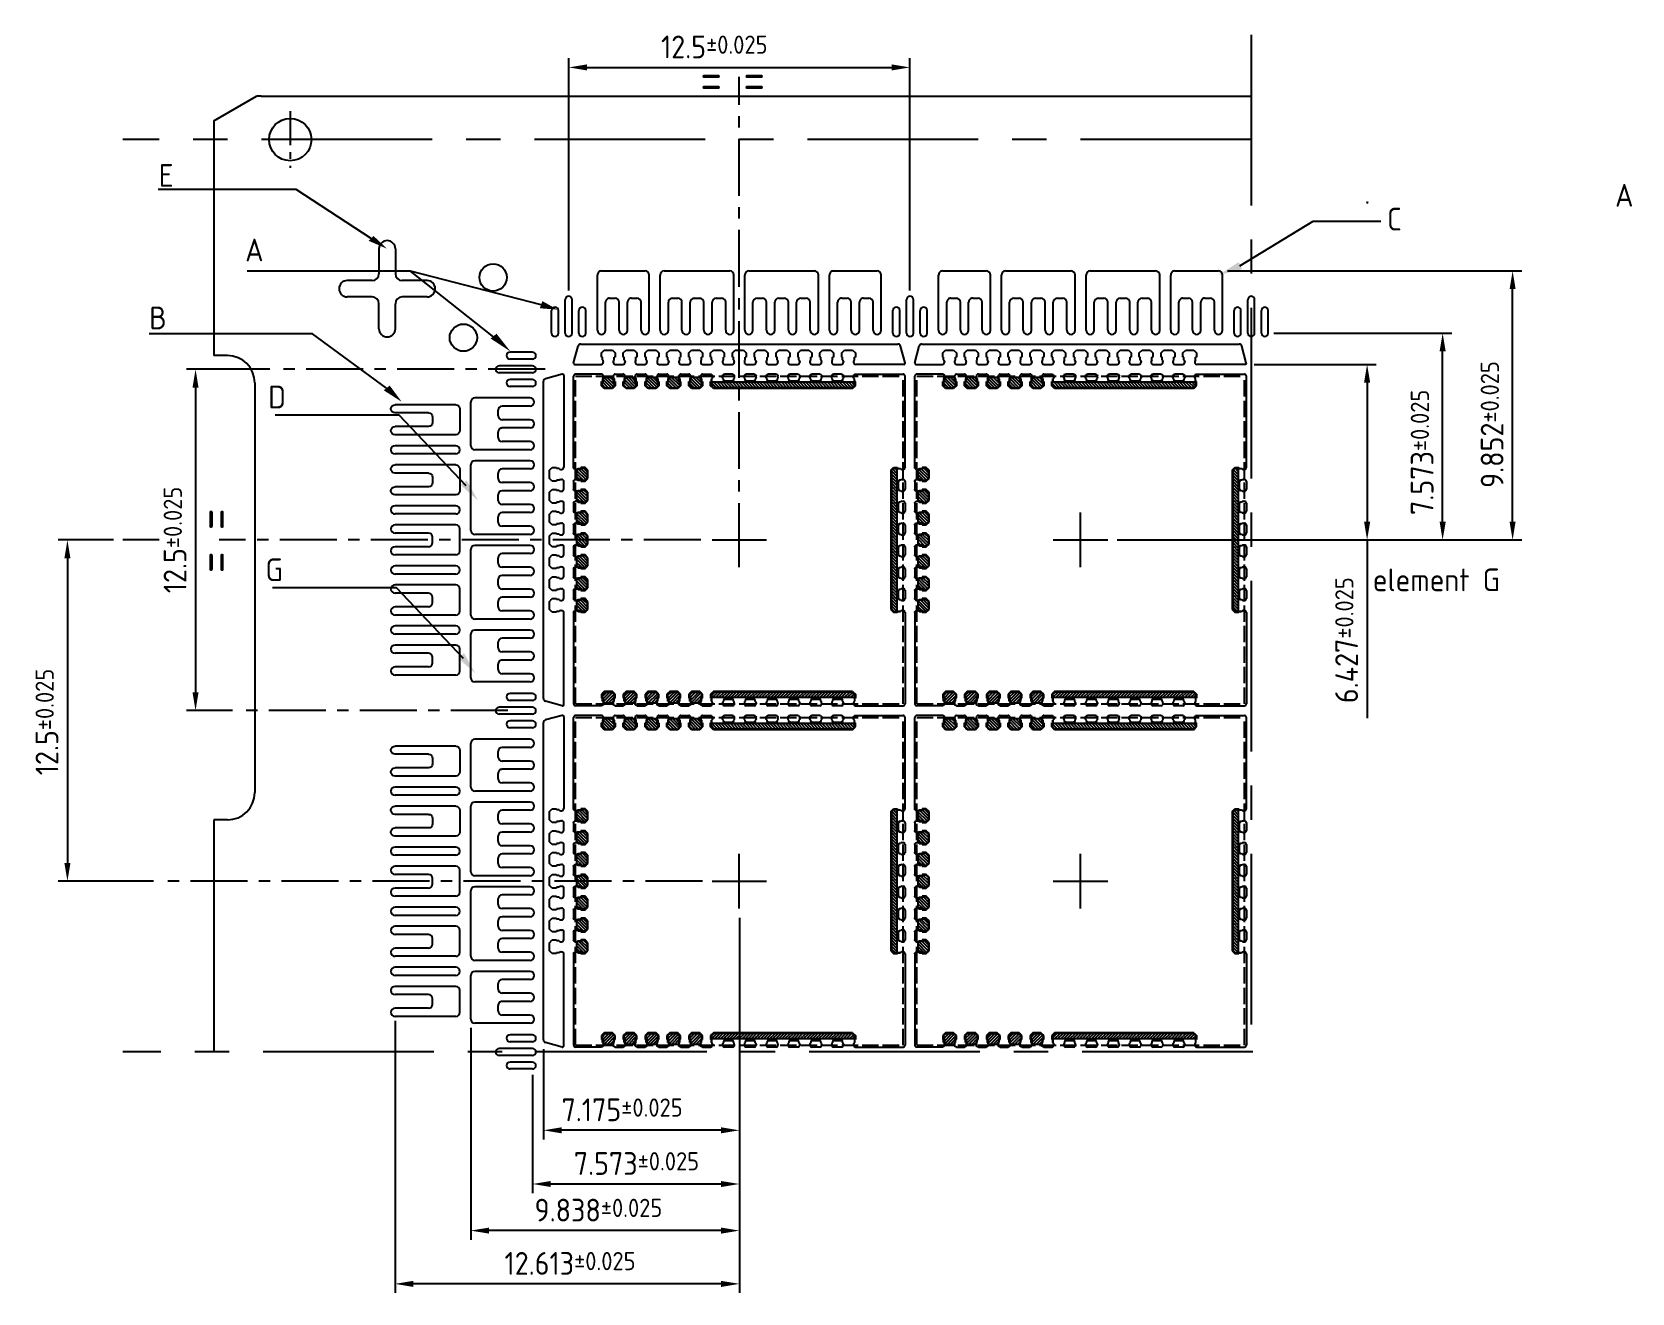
# Model space of a CAD drawing. Extents: x 398 to 764, y 536 to 780.
# Drawn here: x 398.1 to 573.9, y 536 to 674.5 of the extents above; entities that cross this region are included whole.
import ezdxf

# ---------------------------------------------------------------- set-up
doc = ezdxf.new("R2010")
doc.units = 0
for name, pattern in [('AM_ISO02W050', [7.5, 6, -1.5]), ('AXES', [2, 1.25, -0.25, 0.25, -0.25]), ('CONTINU', [0])]:
    doc.linetypes.add(name, pattern=pattern)
for name, color, linetype, lineweight in [('AXIS', 4, 'AXES', 25), ('DIMENSIONS', 3, 'Continuous', 25), ('NOTES', 6, 'CONTINU', 25)]:
    doc.layers.add(name, color=color, linetype=linetype, lineweight=lineweight)
for name, color, linetype in [('bottom etching', 64, 'Continuous'), ('bottom leadframe', 7, 'Continuous'), ('leadframe', 7, 'Continuous'), ('Outline', 6, 'AM_ISO02W050'), ('silver', 9, 'Continuous'), ('top leadframe', 5, 'Continuous')]:
    doc.layers.add(name, color=color, linetype=linetype)
doc.styles.get("Standard").update_dxf_attribs({"font": 'ISOCP.SHX', "bigfont": 'bigfont.shx'})
doc.dimstyles.new('ST standard$0', dxfattribs={"dimtxt": 2.5, "dimasz": 2, "dimexe": 1, "dimexo": 1, "dimgap": 1, "dimtad": 1, "dimdec": 3, "dimdsep": 46, "dimtxsty": 'STANDARD', "dimcen": 0, "dimclrd": 3, "dimclre": 3, "dimclrt": 1, "dimadec": 0, "dimazin": 2, "dimtol": 1, "dimtp": 0.1, "dimtm": 0.1, "dimtfac": 0.8, "dimtdec": 3, "dimtmove": 0, "dimatfit": 3, "dimfxl": 1, "dimtolj": 2, "dimlwd": -1, "dimlwe": -1, "dimarcsym": 1})

# ---------------------------------------------------------------- blocks, each defined once
blk = doc.blocks.new('*D82')
at = {"layer": 'bottom etching', "color": 3, "linetype": 'ByBlock', "ltscale": 50, "transparency": 16777216}
for p, q in [((457.1, 646.11), (457.1, 671.63)), ((459.1, 670.63), (492.6, 670.63)), ((494.6, 646.11), (494.6, 671.63))]:
    blk.add_line(p, q, dxfattribs=at)
at = {"layer": 'bottom etching', "color": 3, "ltscale": 50, "transparency": 16777216}
for points in [[(459.1, 670.96), (459.1, 670.3), (457.1, 670.63)], [(492.6, 670.96), (492.6, 670.3), (494.6, 670.63)]]:
    blk.add_solid(points, dxfattribs=at)
at = {"layer": 'Defpoints', "color": 0, "ltscale": 50, "transparency": 16777216}
for p in [(494.6, 670.63), (457.1, 645.11), (494.6, 645.11)]:
    blk.add_point(p, dxfattribs=at)
at = {"layer": 'bottom etching', "color": 1, "ltscale": 50, "transparency": 16777216, "insert": (473.09, 672.88), "char_height": 2.5, "attachment_point": 5}
blk.add_mtext('\\A2;12.5{\\H2;±0.025}', dxfattribs=at)
blk = doc.blocks.new('*D83')
at = {"layer": 'bottom etching', "color": 3, "linetype": 'ByBlock', "ltscale": 50, "transparency": 16777216}
for p, q in [((424.25, 637.46), (415.09, 637.46)), ((416.09, 635.46), (416.09, 601.96)), ((420.15, 599.96), (415.09, 599.96))]:
    blk.add_line(p, q, dxfattribs=at)
at = {"layer": 'bottom etching', "color": 3, "ltscale": 50, "transparency": 16777216}
for points in [[(415.76, 635.46), (416.42, 635.46), (416.09, 637.46)], [(415.76, 601.96), (416.42, 601.96), (416.09, 599.96)]]:
    blk.add_solid(points, dxfattribs=at)
at = {"layer": 'Defpoints', "color": 0, "ltscale": 50, "transparency": 16777216}
for p in [(425.25, 637.46), (416.09, 599.96), (421.15, 599.96)]:
    blk.add_point(p, dxfattribs=at)
at = {"layer": 'bottom etching', "color": 1, "ltscale": 50, "transparency": 16777216, "insert": (413.84, 618.71), "char_height": 2.5, "attachment_point": 5, "rotation": 90}
blk.add_mtext('\\A2;12.5{\\H2;±0.025}', dxfattribs=at)
blk = doc.blocks.new('*D84')
at = {"layer": 'bottom etching', "color": 3, "linetype": 'ByBlock', "ltscale": 50, "transparency": 16777216}
for p, q in [((534.6, 641.43), (554.13, 641.43)), ((553.13, 620.71), (553.13, 639.43)), ((517.35, 618.71), (554.13, 618.71))]:
    blk.add_line(p, q, dxfattribs=at)
at = {"layer": 'bottom etching', "color": 3, "ltscale": 50, "transparency": 16777216}
for points in [[(552.8, 639.43), (553.47, 639.43), (553.13, 641.43)], [(552.8, 620.71), (553.47, 620.71), (553.13, 618.71)]]:
    blk.add_solid(points, dxfattribs=at)
at = {"layer": 'Defpoints', "color": 0, "ltscale": 50, "transparency": 16777216}
for p in [(533.6, 641.43), (553.13, 641.43), (516.35, 618.71)]:
    blk.add_point(p, dxfattribs=at)
at = {"layer": 'bottom etching', "color": 1, "ltscale": 50, "transparency": 16777216, "insert": (550.88, 628.34), "char_height": 2.5, "attachment_point": 5, "rotation": 90}
blk.add_mtext('\\A2;7.573{\\H2;±0.025}', dxfattribs=at)
blk = doc.blocks.new('*D85')
at = {"layer": 'bottom etching', "color": 3, "linetype": 'ByBlock', "ltscale": 50, "transparency": 16777216}
for p, q in [((532.41, 638), (545.83, 638)), ((544.83, 636), (544.83, 620.71)), ((517.35, 618.71), (545.83, 618.71)), ((544.83, 618.71), (544.83, 599.12))]:
    blk.add_line(p, q, dxfattribs=at)
at = {"layer": 'bottom etching', "color": 3, "ltscale": 50, "transparency": 16777216}
for points in [[(544.5, 636), (545.17, 636), (544.83, 638)], [(544.5, 620.71), (545.17, 620.71), (544.83, 618.71)]]:
    blk.add_solid(points, dxfattribs=at)
at = {"layer": 'Defpoints', "color": 0, "ltscale": 50, "transparency": 16777216}
for p in [(531.41, 638), (544.83, 638), (516.35, 618.71)]:
    blk.add_point(p, dxfattribs=at)
at = {"layer": 'bottom etching', "color": 1, "ltscale": 50, "transparency": 16777216, "insert": (542.58, 607.7), "char_height": 2.5, "attachment_point": 5, "rotation": 90}
blk.add_mtext('\\A2;6.427{\\H2;±0.025}', dxfattribs=at)
blk = doc.blocks.new('*D86')
at = {"layer": 'bottom etching', "color": 3, "linetype": 'ByBlock', "ltscale": 50, "transparency": 16777216}
for p, q in [((529.5, 648.27), (561.82, 648.27)), ((560.82, 620.71), (560.82, 646.27)), ((517.35, 618.71), (561.82, 618.71))]:
    blk.add_line(p, q, dxfattribs=at)
at = {"layer": 'bottom etching', "color": 3, "ltscale": 50, "transparency": 16777216}
for points in [[(560.49, 646.27), (561.15, 646.27), (560.82, 648.27)], [(560.49, 620.71), (561.15, 620.71), (560.82, 618.71)]]:
    blk.add_solid(points, dxfattribs=at)
at = {"layer": 'Defpoints', "color": 0, "ltscale": 50, "transparency": 16777216}
for p in [(528.5, 648.27), (560.82, 648.27), (516.35, 618.71)]:
    blk.add_point(p, dxfattribs=at)
at = {"layer": 'bottom etching', "color": 1, "ltscale": 50, "transparency": 16777216, "insert": (558.57, 631.39), "char_height": 2.5, "attachment_point": 5, "rotation": 90}
blk.add_mtext('\\A2;9.852{\\H2;±0.025}', dxfattribs=at)
blk = doc.blocks.new('*D87')
at = {"layer": 'bottom etching', "color": 3, "linetype": 'ByBlock', "ltscale": 50, "transparency": 16777216}
for p, q in [((475.85, 577.21), (475.85, 552.85)), ((454.32, 562.78), (454.32, 552.85)), ((473.85, 553.85), (456.32, 553.85))]:
    blk.add_line(p, q, dxfattribs=at)
at = {"layer": 'bottom etching', "color": 3, "ltscale": 50, "transparency": 16777216}
for points in [[(456.32, 554.18), (456.32, 553.52), (454.32, 553.85)], [(473.85, 554.18), (473.85, 553.52), (475.85, 553.85)]]:
    blk.add_solid(points, dxfattribs=at)
at = {"layer": 'Defpoints', "color": 0, "ltscale": 50, "transparency": 16777216}
for p in [(475.85, 578.21), (454.32, 563.78), (454.32, 553.85)]:
    blk.add_point(p, dxfattribs=at)
at = {"layer": 'bottom etching', "color": 1, "ltscale": 50, "transparency": 16777216, "insert": (462.96, 556.1), "char_height": 2.5, "attachment_point": 5}
blk.add_mtext('\\A2;7.175{\\H2;±0.025}', dxfattribs=at)
blk = doc.blocks.new('*D88')
at = {"layer": 'bottom etching', "color": 3, "linetype": 'ByBlock', "ltscale": 50, "transparency": 16777216}
for p, q in [((475.85, 577.21), (475.85, 546.95)), ((453.13, 559.96), (453.13, 546.95)), ((473.85, 547.95), (455.13, 547.95))]:
    blk.add_line(p, q, dxfattribs=at)
at = {"layer": 'bottom etching', "color": 3, "ltscale": 50, "transparency": 16777216}
for points in [[(455.13, 548.28), (455.13, 547.62), (453.13, 547.95)], [(473.85, 548.28), (473.85, 547.62), (475.85, 547.95)]]:
    blk.add_solid(points, dxfattribs=at)
at = {"layer": 'Defpoints', "color": 0, "ltscale": 50, "transparency": 16777216}
for p in [(475.85, 578.21), (453.13, 560.96), (453.13, 547.95)]:
    blk.add_point(p, dxfattribs=at)
at = {"layer": 'bottom etching', "color": 1, "ltscale": 50, "transparency": 16777216, "insert": (464.54, 550.2), "char_height": 2.5, "attachment_point": 5}
blk.add_mtext('\\A2;7.573{\\H2;±0.025}', dxfattribs=at)
blk = doc.blocks.new('*D89')
at = {"layer": 'bottom etching', "color": 3, "linetype": 'ByBlock', "ltscale": 50, "transparency": 16777216}
for p, q in [((475.85, 577.21), (475.85, 535.98)), ((438.01, 565.86), (438.01, 535.98)), ((473.85, 536.98), (440.01, 536.98))]:
    blk.add_line(p, q, dxfattribs=at)
at = {"layer": 'bottom etching', "color": 3, "ltscale": 50, "transparency": 16777216}
for points in [[(440.01, 537.31), (440.01, 536.64), (438.01, 536.98)], [(473.85, 537.31), (473.85, 536.64), (475.85, 536.98)]]:
    blk.add_solid(points, dxfattribs=at)
at = {"layer": 'Defpoints', "color": 0, "ltscale": 50, "transparency": 16777216}
for p in [(475.85, 578.21), (438.01, 566.86), (438.01, 536.98)]:
    blk.add_point(p, dxfattribs=at)
at = {"layer": 'bottom etching', "color": 1, "ltscale": 50, "transparency": 16777216, "insert": (457.24, 539.23), "char_height": 2.5, "attachment_point": 5}
blk.add_mtext('\\A2;12.613{\\H2;±0.025}', dxfattribs=at)
blk = doc.blocks.new('*D90')
at = {"layer": 'bottom etching', "color": 3, "linetype": 'ByBlock', "ltscale": 50, "transparency": 16777216}
for p, q in [((407.08, 618.71), (401.01, 618.71)), ((402.01, 616.71), (402.01, 583.21)), ((411.48, 581.21), (401.01, 581.21))]:
    blk.add_line(p, q, dxfattribs=at)
at = {"layer": 'bottom etching', "color": 3, "ltscale": 50, "transparency": 16777216}
for points in [[(401.68, 616.71), (402.34, 616.71), (402.01, 618.71)], [(401.68, 583.21), (402.34, 583.21), (402.01, 581.21)]]:
    blk.add_solid(points, dxfattribs=at)
at = {"layer": 'Defpoints', "color": 0, "ltscale": 50, "transparency": 16777216}
for p in [(408.08, 618.71), (402.01, 581.21), (412.48, 581.21)]:
    blk.add_point(p, dxfattribs=at)
at = {"layer": 'bottom etching', "color": 1, "ltscale": 50, "transparency": 16777216, "insert": (399.76, 598.71), "char_height": 2.5, "attachment_point": 5, "rotation": 90}
blk.add_mtext('\\A2;12.5{\\H2;±0.025}', dxfattribs=at)
blk = doc.blocks.new('*D91')
at = {"layer": 'bottom etching', "color": 3, "linetype": 'ByBlock', "ltscale": 50, "transparency": 16777216}
for p, q in [((475.85, 577.21), (475.85, 541.83)), ((446.33, 565.11), (446.33, 541.83)), ((473.85, 542.83), (448.33, 542.83))]:
    blk.add_line(p, q, dxfattribs=at)
at = {"layer": 'bottom etching', "color": 3, "ltscale": 50, "transparency": 16777216}
for points in [[(448.33, 543.16), (448.33, 542.5), (446.33, 542.83)], [(473.85, 543.16), (473.85, 542.5), (475.85, 542.83)]]:
    blk.add_solid(points, dxfattribs=at)
at = {"layer": 'Defpoints', "color": 0, "ltscale": 50, "transparency": 16777216}
for p in [(475.85, 578.21), (446.33, 566.11), (446.33, 542.83)]:
    blk.add_point(p, dxfattribs=at)
at = {"layer": 'bottom etching', "color": 1, "ltscale": 50, "transparency": 16777216, "insert": (460.36, 545.08), "char_height": 2.5, "attachment_point": 5}
blk.add_mtext('\\A2;9.838{\\H2;±0.025}', dxfattribs=at)
blk = doc.blocks.new('top fiducial')
at = {"layer": 'top leadframe', "ltscale": 50}
for p, q in [((1.162, 0.625), (0.337, 0.625)), ((1.162, 0.125), (-0.063, 0.125)), ((1.162, 0.375), (0.337, 0.375)), ((1.162, -0.125), (-0.063, -0.125)), ((1.162, -0.375), (0.337, -0.375)), ((1.162, -0.625), (0.337, -0.625))]:
    blk.add_line(p, q, dxfattribs=at)
for centre, start, end in [((0.337, 0.5), 90, 270), ((1.162, 0.5), 270, 90), ((-0.063, 0), 90, 270), ((1.162, 0), 270, 90), ((0.337, -0.5), 90, 270), ((1.162, -0.5), 270, 90)]:
    blk.add_arc(centre, 0.125, start, end, dxfattribs=at)
blk = doc.blocks.new('12x12 outline')
at = {"layer": 'AXIS', "ltscale": 50}
for p, q in [((0, -1.052), (0, 0.948)), ((-1, -0.052), (1, -0.052))]:
    blk.add_line(p, q, dxfattribs=at)
at = {"layer": 'Outline', "ltscale": 0.1}
for p, q in [((-6, -6.052), (-6, 5.948)), ((-6, 5.948), (6, 5.948)), ((6, -6.052), (6, 5.948)), ((-6, -6.052), (6, -6.052))]:
    blk.add_line(p, q, dxfattribs=at)
at = {"layer": 'top leadframe', "ltscale": 50}
blk.add_line((0, -0.052), (0, -0.052), dxfattribs=at)
blk = doc.blocks.new('external slots vertical A')
at = {"layer": 'top leadframe'}
for p, q in [((0, -1.2), (0, 1.2)), ((2.175, 1.35), (0.15, 1.35)), ((1, 0.7), (1, 0.9)), ((2.175, 1.05), (1.15, 1.05)), ((1, -0.1), (1, 0.1)), ((2.175, 0.55), (1.15, 0.55)), ((2.175, 0.25), (1.15, 0.25)), ((2.175, -0.25), (1.15, -0.25)), ((2.175, -0.55), (1.15, -0.55)), ((1, -0.9), (1, -0.7)), ((2.175, -1.05), (1.15, -1.05)), ((2.175, -1.35), (0.15, -1.35))]:
    blk.add_line(p, q, dxfattribs=at)
for centre, start, end in [((0.15, 1.2), 90, 180), ((2.175, 1.2), 270, 90), ((1.15, 0.9), 90, 180), ((1.15, 0.7), 180, 270), ((1.15, 0.1), 90, 180), ((2.175, 0.4), 270, 90), ((1.15, -0.1), 180, 270), ((1.15, -0.7), 90, 180), ((2.175, -0.4), 270, 90), ((1.15, -0.9), 180, 270), ((2.175, -1.2), 270, 90), ((0.15, -1.2), 180, 270)]:
    blk.add_arc(centre, 0.15, start, end, dxfattribs=at)
blk = doc.blocks.new('lead top horizhontal small')
at = {"layer": 'top leadframe'}
for p, q in [((-0.8, 0), (0.8, 0)), ((-0.95, -2.175), (-0.95, -0.15)), ((0.95, -2.175), (0.95, -0.15)), ((-0.65, -2.175), (-0.65, -1.15)), ((-0.5, -1), (-0.3, -1)), ((-0.15, -2.175), (-0.15, -1.15)), ((0.15, -2.175), (0.15, -1.15)), ((0.3, -1), (0.5, -1)), ((0.65, -2.175), (0.65, -1.15))]:
    blk.add_line(p, q, dxfattribs=at)
for centre, start, end in [((-0.8, -0.15), 90, 180), ((0.8, -0.15), 0, 90), ((-0.5, -1.15), 90, 180), ((-0.3, -1.15), 360, 90), ((0.3, -1.15), 90, 180), ((0.5, -1.15), 0, 90), ((-0.8, -2.175), 180, 0), ((0, -2.175), 180, 0), ((0.8, -2.175), 180, 0)]:
    blk.add_arc(centre, 0.15, start, end, dxfattribs=at)
blk = doc.blocks.new('lead top horizhontal new A')
at = {"layer": 'leadframe', "xscale": -1, "rotation": 180}
for p in [(-29.495, 6.704), (-20.995, 6.704)]:
    blk.add_blockref('lead top horizhontal small', p, dxfattribs=at)
at = {"layer": 'top leadframe', "ltscale": 50, "xscale": -1, "rotation": 270}
for p in [(-26.795, 6.704), (-23.695, 6.704)]:
    blk.add_blockref('external slots vertical A', p, dxfattribs=at)
blk = doc.blocks.new('lead top new 1')
at = {"layer": 'top leadframe', "ltscale": 50}
for p, q in [((0.015, 0.423), (0.115, 0.523)), ((0.015, 0.273), (0.015, 0.423)), ((0.05, 0.273), (0.015, 0.273)), ((0.05, 0.173), (0.05, 0.273)), ((0.08, 0.111), (0.08, 0.08)), ((0.115, 0.523), (0.415, 0.523)), ((0.415, 0.523), (0.515, 0.423)), ((0.45, 0.111), (0.45, 0.08)), ((0.48, 0.173), (0.48, 0.273)), ((0.515, 0.273), (0.48, 0.273)), ((0.515, 0.423), (0.515, 0.273))]:
    blk.add_line(p, q, dxfattribs=at)
for centre, start, end in [((0, 0.08), 270, 0), ((0, 0.111), 0, 51.31781), ((0.53, 0.111), 128.68219, 180), ((0.53, 0.08), 180, 270)]:
    blk.add_arc(centre, 0.08, start, end, dxfattribs=at)
blk = doc.blocks.new('lead top horizhontal 12x12')
at = {"layer": 'top leadframe', "ltscale": 50}
for p, q in [((-5.811, 0), (5.811, 0)), ((-6.023, -0.748), (-5.065, -0.748)), ((-4.535, -0.748), (-4.265, -0.748)), ((-3.735, -0.748), (-3.465, -0.748)), ((-2.935, -0.748), (-2.665, -0.748)), ((-2.135, -0.748), (-1.865, -0.748)), ((-1.335, -0.748), (-1.065, -0.748)), ((-0.535, -0.748), (-0.265, -0.748)), ((0.265, -0.748), (0.535, -0.748)), ((1.065, -0.748), (1.335, -0.748)), ((1.865, -0.748), (2.135, -0.748)), ((2.665, -0.748), (2.935, -0.748)), ((3.465, -0.748), (3.735, -0.748)), ((6.023, -0.748), (4.265, -0.748))]:
    blk.add_line(p, q, dxfattribs=at)
at = {"layer": 'top leadframe'}
for p, q in [((-6.071, -0.685), (-5.907, -0.074)), ((6.071, -0.685), (5.907, -0.074))]:
    blk.add_line(p, q, dxfattribs=at)
for centre, radius, start, end in [((-5.811, -0.1), 0.1, 90, 165), ((5.811, -0.1), 0.1, 15, 90), ((-6.023, -0.697), 0.05, 165, 270), ((6.023, -0.697), 0.05, 270, 15)]:
    blk.add_arc(centre, radius, start, end, dxfattribs=at)
at = {"layer": 'leadframe', "ltscale": 50}
for p in [(-5.065, -0.748), (-4.265, -0.748)]:
    blk.add_blockref('lead top new 1', p, dxfattribs=at)
at = {"layer": 'top leadframe', "ltscale": 50}
for p in [(-3.465, -0.748), (-2.665, -0.748), (-1.865, -0.748), (-1.065, -0.748), (-0.265, -0.748), (0.535, -0.748), (1.335, -0.748), (2.135, -0.748), (2.935, -0.748), (3.735, -0.748)]:
    blk.add_blockref('lead top new 1', p, dxfattribs=at)
blk = doc.blocks.new('external slots vertical B')
at = {"layer": 'NOTES'}
blk.add_line((-0.15, 0.55), (-2.375, 0.55), dxfattribs=at)
at = {"layer": 'top leadframe'}
for p, q in [((-0.15, 0.55), (-2.375, 0.55)), ((-1.15, 0.25), (-2.375, 0.25)), ((-1, -0.1), (-1, 0.1)), ((0, -0.4), (0, 0.4)), ((-1.15, -0.25), (-2.375, -0.25)), ((-0.15, -0.55), (-2.375, -0.55))]:
    blk.add_line(p, q, dxfattribs=at)
for centre, start, end in [((-2.375, 0.4), 90, 270), ((-1.15, 0.1), 0, 90), ((-0.15, 0.4), 0, 90), ((-2.375, -0.4), 90, 270), ((-1.15, -0.1), 270, 0), ((-0.15, -0.4), 270, 0)]:
    blk.add_arc(centre, 0.15, start, end, dxfattribs=at)
blk = doc.blocks.new('external slots vertical C')
at = {"layer": 'top leadframe'}
for p, q in [((-0.15, 0.19), (-2.375, 0.19)), ((-0.15, -0.11), (-2.375, -0.11))]:
    blk.add_line(p, q, dxfattribs=at)
for centre, start, end in [((-2.375, 0.04), 90, 270), ((-0.15, 0.04), 270, 90)]:
    blk.add_arc(centre, 0.15, start, end, dxfattribs=at)
blk = doc.blocks.new('external slots vertical')
at = {"layer": 'AXIS', "xscale": -1, "rotation": 180}
for p in [(-37.792, 124.498), (-37.792, 122.298)]:
    blk.add_blockref('external slots vertical B', p, dxfattribs=at)
at = {"layer": 'AXIS'}
for name, p in [('external slots vertical C', (-37.792, 123.358)), ('external slots vertical A', (-37.392, 121.648)), ('external slots vertical C', (-37.792, 121.158)), ('external slots vertical B', (-37.792, 120.098)), ('external slots vertical A', (-37.392, 118.548)), ('external slots vertical C', (-37.792, 118.958)), ('external slots vertical B', (-37.792, 117.898)), ('external slots vertical C', (-37.792, 116.758)), ('external slots vertical B', (-37.792, 115.698))]:
    blk.add_blockref(name, p, dxfattribs=at)
at = {"layer": 'leadframe', "ltscale": 50, "rotation": 90}
for p in [(-37.392, 124.348), (-37.392, 115.848)]:
    blk.add_blockref('lead top horizhontal small', p, dxfattribs=at)
blk = doc.blocks.new('leadframe top 12x12 vertical')
at = {"layer": 'top leadframe'}
for p, q in [((0.685, 6.071), (0.074, 5.907)), ((0.685, -6.071), (0.074, -5.907))]:
    blk.add_line(p, q, dxfattribs=at)
at = {"layer": 'top leadframe', "ltscale": 50}
for p, q in [((0.747, 6.023), (0.747, 2.665)), ((0, -5.811), (0, 5.811)), ((0.747, 1.865), (0.747, 2.135)), ((0.747, 1.065), (0.747, 1.335)), ((0.747, 0.265), (0.747, 0.535)), ((0.747, -0.535), (0.747, -0.265)), ((0.747, -1.335), (0.747, -1.065)), ((0.747, -2.135), (0.747, -1.865)), ((0.747, -6.023), (0.747, -2.665))]:
    blk.add_line(p, q, dxfattribs=at)
at = {"layer": 'top leadframe'}
for centre, radius, start, end in [((0.1, 5.811), 0.1, 105, 180), ((0.697, 6.023), 0.05, 0, 105), ((0.1, -5.811), 0.1, 180, 255), ((0.697, -6.023), 0.05, 255, 360)]:
    blk.add_arc(centre, radius, start, end, dxfattribs=at)
at = {"layer": 'top leadframe', "ltscale": 50, "rotation": 90.00000000000003}
for p in [(0.747, 2.135), (0.747, 1.335), (0.747, 0.535), (0.747, -0.265), (0.747, -1.065), (0.747, -1.865), (0.747, -2.665)]:
    blk.add_blockref('lead top new 1', p, dxfattribs=at)
blk = doc.blocks.new('lead top new 1 hor')
at = {"layer": 'bottom leadframe', "ltscale": 50}
for p, q in [((-0.072, 0.08), (-0.111, 0.08)), ((-0.111, 0.08), (-0.08, 0.08))]:
    blk.add_line(p, q, dxfattribs=at)
blk.add_arc((-0.111, 0), 0.08, 90, 141.31781, dxfattribs=at)
at = {"layer": 'top leadframe', "ltscale": 50}
for p, q in [((-0.523, 0.415), (-0.423, 0.515)), ((-0.523, 0.115), (-0.523, 0.415)), ((-0.423, 0.015), (-0.523, 0.115)), ((-0.423, 0.515), (-0.273, 0.515)), ((-0.273, 0.015), (-0.423, 0.015)), ((-0.273, 0.515), (-0.273, 0.48)), ((-0.173, 0.48), (-0.273, 0.48)), ((-0.173, 0.05), (-0.273, 0.05)), ((-0.273, 0.05), (-0.273, 0.015)), ((-0.111, 0.45), (-0.071, 0.45)), ((-0.111, 0.08), (-0.071, 0.08))]:
    blk.add_line(p, q, dxfattribs=at)
for centre, radius, start, end in [((-0.111, 0.53), 0.08, 218.68219, 270), ((-0.111, 0), 0.08, 90, 141.31781), ((-0.071, 0.52), 0.07, 270, 0), ((-0.071, 0.01), 0.07, 0, 90)]:
    blk.add_arc(centre, radius, start, end, dxfattribs=at)
blk = doc.blocks.new('silver on lead')
at = {"layer": 'silver', "ltscale": 50}
h = blk.add_hatch(dxfattribs=at)
h.set_pattern_fill('ANSI31', color=256, scale=0.025)
h.set_pattern_definition([(45, (1182.793325, -72.55297), (-0.056126601, 0.056126601), [])])
h.paths.add_polyline_path([(0.225, -0.108), (0.142, -0.025), (-0.142, -0.025), (-0.225, -0.108), (-0.225, -0.225), (-0.19, -0.225), (-0.19, -0.339, -0.196262), (-0.16, -0.412), (0.16, -0.412, -0.196262), (0.19, -0.339), (0.19, -0.225), (0.225, -0.225)])
for p, q in [((-0.142, -0.025), (-0.225, -0.108)), ((-0.225, -0.108), (-0.225, -0.225)), ((-0.225, -0.225), (-0.19, -0.225)), ((-0.19, -0.225), (-0.19, -0.339)), ((-0.16, -0.412), (0.16, -0.412)), ((-0.142, -0.025), (0.142, -0.025)), ((0.142, -0.025), (0.225, -0.108)), ((0.225, -0.225), (0.19, -0.225)), ((0.19, -0.225), (0.19, -0.339)), ((0.225, -0.108), (0.225, -0.225))]:
    blk.add_line(p, q, dxfattribs=at)
for centre, start, end in [((-0.265, -0.412), 0, 44.41531), ((0.265, -0.412), 135.58469, 180)]:
    blk.add_arc(centre, 0.105, start, end, dxfattribs=at)
blk = doc.blocks.new('power bar')
at = {"layer": 'leadframe', "ltscale": 50}
h = blk.add_hatch(dxfattribs=at)
h.set_pattern_fill('ANSI31', color=256, scale=0.025)
h.set_pattern_definition([(45, (178.85192, -110.24927), (-0.0561266, 0.0561266), [])])
h.paths.add_polyline_path([(2.625, -0.11), (2.54, -0.025), (-2.54, -0.025), (-2.625, -0.11), (-2.625, -0.225), (2.625, -0.225)])
for p, q in [((-2.54, -0.025), (-2.625, -0.11)), ((-2.625, -0.11), (-2.625, -0.225)), ((2.625, -0.225), (-2.625, -0.225)), ((2.54, -0.025), (-2.54, -0.025)), ((2.54, -0.025), (2.625, -0.11)), ((2.625, -0.11), (2.625, -0.225))]:
    blk.add_line(p, q, dxfattribs=at)
at = {"layer": 'top leadframe', "ltscale": 50}
for p, q in [((-2.55, 0), (-2.65, -0.1)), ((2.55, 0), (-2.55, 0)), ((2.55, 0), (2.65, -0.1)), ((-2.65, -0.1), (-2.65, -0.25)), ((-2.65, -0.25), (-2.615, -0.25)), ((-2.65, -0.25), (-2.615, -0.25)), ((-2.65, -0.25), (-2.615, -0.25)), ((-2.615, -0.35), (-2.615, -0.25)), ((-2.615, -0.25), (-2.615, -0.35)), ((-2.585, -0.412, 0), (-2.585, -0.443, 0)), ((-2.585, -0.412), (-2.585, -0.453)), ((-2.215, -0.413), (-2.215, -0.453)), ((-2.185, -0.316), (-2.185, -0.35)), ((-2.145, -0.276), (-1.855, -0.276)), ((-1.855, -0.523), (-2.145, -0.523)), ((-1.815, -0.35), (-1.815, -0.316)), ((-1.785, -0.412, 0), (-1.785, -0.443, 0)), ((-1.785, -0.413), (-1.785, -0.453)), ((-1.415, -0.413), (-1.415, -0.453)), ((-1.385, -0.316), (-1.385, -0.35)), ((-1.345, -0.276), (-1.055, -0.276)), ((-1.055, -0.523), (-1.345, -0.523)), ((-1.015, -0.35), (-1.015, -0.316)), ((-0.985, -0.412, 0), (-0.985, -0.443, 0)), ((-0.985, -0.413), (-0.985, -0.453)), ((-0.615, -0.413), (-0.615, -0.453)), ((-0.585, -0.316), (-0.585, -0.35)), ((-0.545, -0.276), (-0.255, -0.276)), ((-0.255, -0.523), (-0.545, -0.523)), ((-0.215, -0.35), (-0.215, -0.316)), ((-0.185, -0.412, 0), (-0.185, -0.443, 0)), ((-0.185, -0.413), (-0.185, -0.453)), ((0.185, -0.413), (0.185, -0.453)), ((0.215, -0.316), (0.215, -0.35)), ((0.255, -0.276), (0.545, -0.276)), ((0.545, -0.523), (0.255, -0.523)), ((0.585, -0.35), (0.585, -0.316)), ((0.615, -0.412, 0), (0.615, -0.443, 0)), ((0.615, -0.413), (0.615, -0.453)), ((0.985, -0.413), (0.985, -0.453)), ((1.015, -0.316), (1.015, -0.35)), ((1.055, -0.276), (1.345, -0.276)), ((1.345, -0.523), (1.055, -0.523)), ((1.385, -0.35), (1.385, -0.316)), ((1.415, -0.412, 0), (1.415, -0.443, 0)), ((1.415, -0.413), (1.415, -0.453)), ((1.785, -0.413), (1.785, -0.453)), ((1.815, -0.316), (1.815, -0.35)), ((1.855, -0.276), (2.145, -0.276)), ((2.145, -0.523), (1.855, -0.523)), ((2.185, -0.35), (2.185, -0.316)), ((2.215, -0.412, 0), (2.215, -0.443, 0)), ((2.215, -0.413), (2.215, -0.453)), ((2.585, -0.412), (2.585, -0.453, 0)), ((2.65, -0.25), (2.615, -0.25)), ((2.65, -0.25), (2.615, -0.25)), ((2.615, -0.25), (2.615, -0.35)), ((2.65, -0.1), (2.65, -0.25))]:
    blk.add_line(p, q, dxfattribs=at)
for centre, radius, start, end in [((-2.655, -0.453), 0.07, 270, 0), ((-2.665, -0.412), 0.08, 0, 51.31781), ((-2.135, -0.412), 0.08, 128.68219, 180), ((-2.145, -0.453), 0.07, 180, 270), ((-2.145, -0.316), 0.04, 90, 180), ((-1.855, -0.316), 0.04, 0, 90), ((-1.855, -0.453), 0.07, 270, 0), ((-1.865, -0.412, 0), 0.08, 0, 51.31781), ((-1.335, -0.412), 0.08, 128.68219, 180), ((-1.345, -0.453), 0.07, 180, 270), ((-1.345, -0.316), 0.04, 90, 180), ((-1.055, -0.316), 0.04, 0, 90), ((-1.055, -0.453), 0.07, 270, 0), ((-1.065, -0.412, 0), 0.08, 0, 51.31781), ((-0.535, -0.412), 0.08, 128.68219, 180), ((-0.545, -0.453), 0.07, 180, 270), ((-0.545, -0.316), 0.04, 90, 180), ((-0.255, -0.316), 0.04, 0, 90), ((-0.255, -0.453), 0.07, 270, 0), ((-0.265, -0.412, 0), 0.08, 0, 51.31781), ((0.265, -0.412), 0.08, 128.68219, 180), ((0.255, -0.453), 0.07, 180, 270), ((0.255, -0.316), 0.04, 90, 180), ((0.545, -0.316), 0.04, 0, 90), ((0.545, -0.453), 0.07, 270, 0), ((0.535, -0.412, 0), 0.08, 0, 51.31781), ((1.065, -0.412), 0.08, 128.68219, 180), ((1.055, -0.453), 0.07, 180, 270), ((1.055, -0.316), 0.04, 90, 180), ((1.345, -0.316), 0.04, 0, 90), ((1.345, -0.453), 0.07, 270, 0), ((1.335, -0.412, 0), 0.08, 0, 51.31781), ((1.865, -0.412), 0.08, 128.68219, 180), ((1.855, -0.453), 0.07, 180, 270), ((1.855, -0.316), 0.04, 90, 180), ((2.145, -0.316), 0.04, 0, 90), ((2.145, -0.453), 0.07, 270, 0), ((2.135, -0.412, 0), 0.08, 0, 51.31781), ((2.665, -0.412), 0.08, 128.68219, 180), ((2.655, -0.453), 0.07, 180, 270)]:
    blk.add_arc(centre, radius, start, end, dxfattribs=at)
blk = doc.blocks.new('leadframe top 12x12')
at = {"layer": 'top leadframe', "ltscale": 50}
for p, q in [((-6.073, 2.655), (-6.073, 6.001)), ((-5.055, 6.072), (-6.001, 6.072)), ((-4.545, 6.072), (-4.255, 6.072)), ((-3.745, 6.072), (-3.455, 6.072)), ((-2.945, 6.072), (-2.655, 6.072)), ((-2.145, 6.072), (-1.855, 6.072)), ((-1.345, 6.072), (-1.055, 6.072)), ((4.255, 6.072), (6, 6.072)), ((6.072, 2.655), (6.072, 6)), ((-6.073, 2.145), (-6.073, 1.855)), ((-6.073, 1.345), (-6.073, 1.055)), ((-6.073, 0.545), (-6.073, 0.255)), ((-6.073, -0.255), (-6.073, -0.545)), ((-6.073, -1.055), (-6.073, -1.345)), ((-6.073, -1.855), (-6.073, -2.145)), ((-6.073, -2.655), (-6.073, -6.001)), ((6.072, -2.655), (6.072, -6)), ((-5.055, -6.073), (-6.001, -6.073)), ((-4.545, -6.073), (-4.255, -6.073)), ((-3.745, -6.073), (-3.455, -6.073)), ((-2.945, -6.073), (-2.655, -6.073)), ((-2.145, -6.073), (-1.855, -6.073)), ((-1.345, -6.073), (-1.055, -6.073)), ((4.255, -6.073), (6, -6.073))]:
    blk.add_line(p, q, dxfattribs=at)
for centre, start, end in [((-6, 6), 90, 180), ((6, 6), 359.96909, 90.03091), ((-6, -6), 180, 270), ((6, -6), 269.96909, 0.03091)]:
    blk.add_arc(centre, 0.0725, start, end, dxfattribs=at)
at = {"layer": 'AXIS', "rotation": 90}
for p in [(-4.535, 6.073), (-3.735, 6.073), (-2.935, 6.073), (-2.135, 6.073), (-1.335, 6.073)]:
    blk.add_blockref('lead top new 1 hor', p, dxfattribs=at)
at = {"layer": 'AXIS', "xscale": -1}
for p in [(-6.073, 2.135), (-6.073, 1.335), (-6.073, 0.535), (-6.073, -0.265), (-6.073, -1.065), (-6.073, -1.865), (-6.073, -2.665)]:
    blk.add_blockref('lead top new 1 hor', p, dxfattribs=at)
at = {"layer": 'AXIS', "xscale": -1.000000000000003, "rotation": 90}
for p in [(-4.535, -6.073), (-3.735, -6.073), (-2.935, -6.073), (-2.135, -6.073), (-1.335, -6.073)]:
    blk.add_blockref('lead top new 1 hor', p, dxfattribs=at)
at = {"layer": 'silver', "xscale": -1, "rotation": 180}
for p in [(-4.8, 5.55), (-4, 5.55), (-3.2, 5.55), (-2.4, 5.55), (-1.6, 5.55)]:
    blk.add_blockref('silver on lead', p, dxfattribs=at)
at = {"layer": 'silver', "rotation": 270}
for p in [(-5.55, 2.4), (-5.55, 1.6), (-5.55, 0.8), (-5.55, 0), (-5.55, -0.8), (-5.55, -1.6), (-5.55, -2.4)]:
    blk.add_blockref('silver on lead', p, dxfattribs=at)
at = {"layer": 'silver'}
for p in [(-4.8, -5.55), (-4, -5.55), (-3.2, -5.55), (-2.4, -5.55), (-1.6, -5.55)]:
    blk.add_blockref('silver on lead', p, dxfattribs=at)
at = {"layer": 'top leadframe', "xscale": -1, "rotation": 180}
blk.add_blockref('power bar', (1.6, 5.55), dxfattribs=at)
at = {"layer": 'top leadframe', "rotation": 90}
blk.add_blockref('power bar', (5.55, 0), dxfattribs=at)
at = {"layer": 'top leadframe'}
blk.add_blockref('power bar', (1.6, -5.55), dxfattribs=at)
blk = doc.blocks.new('top external slot corner')
at = {"layer": 'top leadframe'}
for p, q in [((-0.3, -0.35), (-0.3, -1.2625)), ((0.3, -0.35), (0.3, -1.2625)), ((-0.55, -1.5125), (-1.4625, -1.5125)), ((1.4625, -1.5125), (0.55, -1.5125)), ((-0.55, -2.1125), (-1.4625, -2.1125)), ((1.4625, -2.1125), (0.55, -2.1125)), ((-0.3, -3.275), (-0.3, -2.3625)), ((0.3, -3.275), (0.3, -2.3625))]:
    blk.add_line(p, q, dxfattribs=at)
for centre, radius, start, end in [((0, -0.35), 0.3, 0, 180), ((-1.4625, -1.8125), 0.3, 90, 270), ((-0.55, -1.2625), 0.25, 270, 0), ((0.55, -1.2625), 0.25, 180, 270), ((1.4625, -1.8125), 0.3, 270, 90), ((-0.55, -2.3625), 0.25, 360, 90), ((0.55, -2.3625), 0.25, 90, 180), ((0, -3.275), 0.3, 180, 0)]:
    blk.add_arc(centre, radius, start, end, dxfattribs=at)
blk = doc.blocks.new('top leadframe corner')
blk.add_circle((0, 0), 0.775)
at = {"layer": 'AXIS', "ltscale": 5}
for p, q in [((35.2, 3.841), (35.2, -33.528)), ((35.2, 0), (-6.135, 0)), ((35.258, -33.413), (-6.135, -33.413))]:
    blk.add_line(p, q, dxfattribs=at)
at = {"layer": 'AXIS'}
blk.add_line((0, 1.04), (0, -1.04), dxfattribs=at)
at = {"layer": 'leadframe', "ltscale": 50}
for p in [(-2.8, 0.688), (-1.068, 1.588)]:
    blk.add_line(p, (-1.241, 1.588), dxfattribs=at)
at = {"layer": 'leadframe'}
for p, q in [((-1.068, 1.588), (35.2, 1.588)), ((-2.8, 0.688), (-2.8, -7.912)), ((-2.3, -7.912), (-2.8, -7.912)), ((-1.3, -8.912), (-1.3, -23.913)), ((-2.3, -24.913), (-2.8, -24.913)), ((-2.8, -24.913), (-2.8, -33.413))]:
    blk.add_line(p, q, dxfattribs=at)
for centre, start, end in [((-2.3, -8.912), 0, 90), ((-2.3, -23.913), 270, 0)]:
    blk.add_arc(centre, 1, start, end, dxfattribs=at)
at = {"layer": 'top leadframe', "ltscale": 50}
for centre in [(7.43, -5.047), (6.342, -7.254)]:
    blk.add_circle(centre, 0.5, dxfattribs=at)
at = {"layer": 'bottom leadframe', "ltscale": 50}
for name, p in [('top external slot corner', (3.55, -3.65)), ('top fiducial', (7.715, -8.413)), ('top fiducial', (7.715, -20.913)), ('top fiducial', (7.715, -33.413))]:
    blk.add_blockref(name, p, dxfattribs=at)
at = {"layer": 'bottom leadframe', "ltscale": 50, "rotation": 270}
for p in [(10.2, -5.928), (22.7, -5.928), (35.2, -5.928)]:
    blk.add_blockref('top fiducial', p, dxfattribs=at)
at = {"layer": 'leadframe'}
for name, p in [('lead top horizhontal 12x12', (16.45, -7.488)), ('lead top horizhontal 12x12', (28.95, -7.488)), ('leadframe top 12x12 vertical', (9.275, -14.663)), ('leadframe top 12x12', (16.45, -14.663)), ('leadframe top 12x12', (28.95, -14.663)), ('leadframe top 12x12 vertical', (9.275, -27.163)), ('leadframe top 12x12', (16.45, -27.163)), ('leadframe top 12x12', (28.95, -27.163))]:
    blk.add_blockref(name, p, dxfattribs=at)
at = {"layer": 'leadframe', "ltscale": 50}
for p in [(16.45, -14.61), (28.95, -14.61), (16.45, -27.11), (28.95, -27.11)]:
    blk.add_blockref('12x12 outline', p, dxfattribs=at)
at = {"layer": 'top leadframe', "xscale": -1, "rotation": 180}
for p in [(41.695, 1.894), (54.195, 1.894)]:
    blk.add_blockref('lead top horizhontal new A', p, dxfattribs=at)
at = {"layer": 'top leadframe'}
for p in [(44.005, -134.76), (44.005, -147.26)]:
    blk.add_blockref('external slots vertical', p, dxfattribs=at)

msp = doc.modelspace()

# ---------------------------------------------------------------- linework, layer by layer
at = {"layer": 'AXIS', "ltscale": 5}
for p, q in [((475.8455, 616.5189), (475.8455, 669.6043)), ((454.4921, 637.4636), (425.2475, 637.4636)), ((412.0866, 618.7136), (408.0836, 618.7136)), ((471.598, 618.7136), (418.668, 618.7136)), ((450.394, 599.9636), (421.1494, 599.9636)), ((471.784, 581.2136), (412.482, 581.2136))]:
    msp.add_line(p, q, dxfattribs=at)
at = {"layer": 'bottom etching', "ltscale": 50}
msp.add_line((544.8242, 655.6795), (544.9192, 655.8848), dxfattribs=at)
at = {"layer": 'DIMENSIONS', "color": 3, "linetype": 'ByBlock', "lineweight": -2, "ltscale": 50}
for p, q in [((427.1587, 657.219), (411.9873, 657.219)), ((538.898, 653.7391), (546.3534, 653.7391)), ((439.6999, 648.2263), (421.7716, 648.2263)), ((428.9373, 641.3687), (411.009, 641.3687)), ((438.4821, 632.4328), (424.8301, 632.4328)), ((438.1806, 613.4483), (424.5285, 613.4483))]:
    msp.add_line(p, q, dxfattribs=at)
for points in [[(435.3742, 651.849), (427.1587, 657.219)], [(530.8588, 648.8406), (538.898, 653.7391)], [(449.552, 640.4302), (439.6999, 648.2263)], [(454.0642, 644.5616), (439.6999, 648.2263)], [(437.0595, 635.4051), (428.9373, 641.3687)], [(445.831, 624.6676), (438.4821, 632.4328)], [(445.5295, 605.6832), (438.1806, 613.4483)]]:
    msp.add_lwpolyline(points, dxfattribs=at)
at = {"layer": 'DIMENSIONS', "color": 3, "ltscale": 50}
for points in [[(435.6384, 652.1175), (437.1455, 650.7011), (435.11, 651.5804)], [(454.2001, 644.9555), (455.858, 644.0186), (453.9283, 644.1677)], [(449.1646, 641.3667), (450.6999, 639.417), (448.5158, 640.8438)], [(437.4248, 635.6738), (438.7506, 633.8861), (436.7759, 635.1509)], [(445.8866, 625.2557), (447.1307, 623.0476), (445.2377, 624.7329)], [(445.585, 606.2713), (446.8292, 604.0632), (444.9361, 605.7484)]]:
    msp.add_solid(points, dxfattribs=at)
at = {"layer": 'top leadframe', "color": 3, "ltscale": 50}
msp.add_solid([(530.723, 649.2344), (528.4955, 647.8202), (531.1079, 648.4467)], dxfattribs=at)

# ---------------------------------------------------------------- block references
at = {"layer": 'leadframe', "ltscale": 50, "xscale": 3, "yscale": 3, "zscale": 3}
msp.add_blockref('top leadframe corner', (426.4955, 662.7011), dxfattribs=at)

# ---------------------------------------------------------------- texts
at = {"layer": 'DIMENSIONS', "ltscale": 50}
msp.add_text('= =', height=4, dxfattribs=at).set_placement((471.5323, 667.4636))
at = {"layer": 'DIMENSIONS', "color": 1, "ltscale": 50}
for s, p in [('E', (412.0578, 657.5116)), ('A', (572.0813, 655.3314)), ('A', (421.5442, 649.3236)), ('B', (411.009, 641.859)), ('D', (424.082, 633.1683)), ('G', (423.7805, 614.1838)), ('element G', (545.452, 613.0781))]:
    msp.add_text(s, height=2.5, dxfattribs=at).set_placement(p)
msp.add_text('C', height=2.5, rotation=0.317868, dxfattribs=at).set_placement((547.0335, 652.706))
at = {"layer": 'DIMENSIONS', "ltscale": 50}
msp.add_text('= =', height=4, rotation=90, dxfattribs=at).set_placement((419.9799, 615.0342))

# ---------------------------------------------------------------- dimensions: what is measured, and where the dimension line sits
at = {"layer": 'bottom etching', "ltscale": 50}
for base, p1, p2, picture, middle in [((494.5955, 670.6303), (457.0955, 645.1067), (494.5955, 645.1067), '*D82', (473.0943, 670.6303)), ((438.00799, 536.9756), (475.84552, 578.21357), (438.00799, 566.85772), '*D89', (457.2393, 536.9756)), ((446.33299, 542.82841), (475.84552, 578.21357), (446.33299, 566.10772), '*D91', (460.3631, 542.82841)), ((454.3205, 553.851), (475.8455, 578.2136), (454.3205, 563.7811), '*D87', (462.9581, 553.851)), ((453.1274, 547.9503), (475.8455, 578.2136), (453.1274, 560.9636), '*D88', (464.543, 547.9503))]:
    dim = msp.add_linear_dim(base=base, p1=p1, p2=p2, dimstyle='ST standard$0', override={"dimlfac": 0.333333, "dimtp": 0.025, "dimtm": 0.025}, dxfattribs=at)
    dim.commit()
    dim.dimension.update_dxf_attribs({"geometry": picture, "text_midpoint": middle, "dimtype": 128})
for base, p1, p2, picture, middle in [((560.8189, 648.2702), (516.3455, 618.7136), (528.4955, 648.2702), '*D86', (560.8189, 631.3947)), ((553.132, 641.4317), (516.3455, 618.7136), (533.5955, 641.4317), '*D84', (553.132, 628.3385)), ((544.8328, 637.9961), (516.3455, 618.7136), (531.413, 637.9961), '*D85', (544.8328, 607.6971)), ((402.0092, 581.2136), (408.0836, 618.7136), (412.482, 581.2136), '*D90', (402.0092, 598.7135))]:
    dim = msp.add_linear_dim(base=base, p1=p1, p2=p2, angle=90, dimstyle='ST standard$0', override={"dimlfac": 0.333333, "dimtp": 0.025, "dimtm": 0.025}, dxfattribs=at)
    dim.commit()
    dim.dimension.update_dxf_attribs({"geometry": picture, "text_midpoint": middle, "dimtype": 128})
dim = msp.add_linear_dim(base=(416.0895, 599.9636), p1=(425.2475, 637.4636), p2=(421.1494, 599.9636), angle=90, dimstyle='ST standard$0', override={"dimlfac": 0.333333, "dimtp": 0.025, "dimtm": 0.025}, dxfattribs=at)
dim.commit()
dim.dimension.update_dxf_attribs({"geometry": '*D83', "text_midpoint": (413.8393, 618.7136)})

doc.saveas('drawing.dxf')
